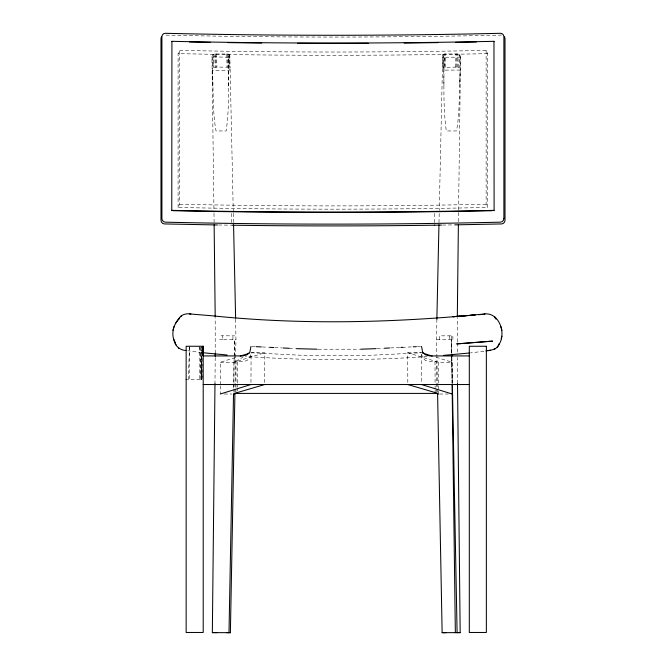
<?xml version="1.0" encoding="UTF-8"?>
<svg xmlns="http://www.w3.org/2000/svg" width="666" height="666" viewBox="0 0 666 666"><rect width="100%" height="100%" fill="white"/><g stroke="black" fill="none" stroke-linecap="round" stroke-linejoin="round"><path stroke-width="0.5" stroke-dasharray="3.33 2.5" d="M178.097 207.501L178.097 53.621L179.595 50.366A1542.056 333.758 0 0 0 486.13 50.366L487.629 53.63L487.629 207.509L434.532 208.45A1560.688 337.795 0 0 1 231.485 208.45L178.097 207.501L179.595 204.246L179.595 50.366M457.251 342.957L457.284 353.33M457.251 341.916L457.309 318.09M235.939 393.415L236.064 361.646L242.782 361.646L246.878 360.622L249.875 357.833L250.965 352.747L307.8 355.586L364.71 355.586L421.545 352.747M237.379 390.95L237.396 387.92M237.396 386.904L237.412 383.874M237.412 382.867L237.496 361.646M250.974 382.484L251.09 352.73L264.818 352.73L264.693 384.532M189.519 347.269L188.253 379.545L202.123 379.512L202.264 356.651M215.201 357.484L214.985 383.433M215.226 353.33L215.201 318.09M235.647 319.197L235.955 339.352L222.735 339.793L222.769 335.797L234.599 335.855M232.909 339.835L232.95 335.83M199.833 347.269L201.074 379.545L201.432 346.262M212.238 70.063L212.396 70.388C213.595 90.468 212.362 111.239 216.017 130.944L226.19 130.977C229.712 105.744 228.371 79.579 228.405 54.021L214.835 53.971L212.837 54.687L211.938 56.835L213.977 212.312M458.416 221.661L460.572 56.835L459.673 54.687L457.675 53.971L444.888 53.938L442.715 54.745L439.269 210.198M228.571 86.172L228.43 57.251L229.803 54.745L228.405 54.021M233.649 387.545L234.224 357.426M234.249 356.393L234.565 339.777L234.074 362.179L243.032 357.209M234.948 392.399L235.955 339.352M436.871 319.197L436.563 339.352L437.57 392.399M438.994 222.652L439.252 211.239M442.99 54.329L442.69 67.566L455.636 67.099L459.373 67.924L459.673 54.687M442.715 54.745L443.614 56.893L443.315 70.13L460.273 70.063M443.806 67.258L444.105 54.021M443.614 56.893L444.089 57.251C444.114 81.735 442.907 106.818 446.32 130.977L456.501 130.944C460.148 111.239 458.924 90.459 460.123 70.388M444.588 67.174L444.888 53.938M445.454 67.141L445.754 53.904M455.636 67.099L455.935 53.871M456.526 67.124L456.826 53.896M457.375 67.208L457.675 53.971M458.749 67.507L459.049 54.271M460.572 56.835L459.665 86.114M460.422 57.151L444.089 57.251M233.283 212.279L230.103 67.982L227.922 67.174L216.883 67.099L213.137 67.924L212.837 54.687M436.688 339.535L449.783 339.793L453.521 339.285M220.338 384.773L220.338 362.229L237.204 357.018M220.338 362.229L233.908 362.271L264.818 352.73M483.957 351.232L470.554 352.888M427.081 356.593L425.108 356.735C365.318 360.681 305.261 360.647 245.488 356.402M377.114 348.601L383.316 348.293M390.542 347.935L413.278 346.803M417.416 346.595L420.512 346.445M442.474 225.066L453.704 224.883M221.02 335.806L222.769 335.797M452.897 339.535L452.863 335.864L439.568 335.83L439.602 339.835M407.817 382.484L407.7 352.73L438.603 362.271L452.172 362.229L452.172 383.25L451.69 357.009M439.577 394.039L448.293 394.006M318.148 349.217L359.54 349.217M407.7 352.73L421.42 352.73M228.43 57.251L211.938 56.835M224.217 394.006L231.968 394.031M218.431 224.983L230.686 225.183M222.735 339.793L219.622 339.535M251.998 346.445L255.103 346.595M262.337 346.961L268.531 347.269M274.733 347.577L281.968 347.935M289.202 348.293L295.404 348.601M201.79 352.605L187.829 350.766M436.088 357.259L452.172 362.229L451.756 362.837M212.396 70.388L212.845 86.114M486.13 50.366L486.13 204.246L487.629 207.509M421.545 354.021L422.644 357.833L425.641 360.622L429.737 361.646L436.455 361.646L436.571 392.391M229.803 54.745L230.103 67.982M233.308 213.311L233.516 222.652M229.52 54.329L229.82 67.566M228.904 56.893L229.204 70.13L228.779 70.446L212.412 70.421L212.096 57.151M227.622 53.938L227.922 67.174M226.756 53.904L227.056 67.141M216.583 53.871L216.883 67.099M215.692 53.896L215.992 67.124M214.835 53.971L215.135 67.208M213.47 54.271L213.769 67.507M451.856 357.376L452.356 383.341M201.69 356.651L202.123 379.512M451.756 357.376L452.023 383.316M443.739 70.446L443.939 86.172M213.994 213.353L214.111 222.694M457.525 383.433L457.309 357.484M451.49 335.806L451.648 352.938M449.741 335.797L449.783 339.793M200.782 347.302L201.074 379.545M435.015 361.646L435.106 384.89M435.114 385.897L435.123 388.927M435.131 389.943L435.139 392.973M421.428 354.778L421.536 382.484M201.432 347.302L201.498 379.537L201.498 356.66M438.603 362.271L438.603 384.815M438.603 385.839L438.603 389.943M438.603 390.967L438.603 394.039M434.532 213.453L434.532 222.444M233.908 362.271L233.908 382.767M233.908 383.791L233.908 387.895M233.908 388.919L233.908 393.015M231.485 213.445L231.485 222.444M220.338 385.797L220.338 393.997M199.792 346.262L199.792 379.553M189.56 346.262L189.56 379.553M486.13 204.246A1542.056 333.758 0 0 1 179.595 204.246M487.629 53.63A1560.688 337.795 0 0 1 178.097 53.621M501.631 35.082A1557.274 337.054 0 0 1 164.377 35.082M451.781 353.221L451.523 339.727L451.698 353.221M451.748 362.537L451.739 362.096L451.739 362.545"/><path stroke-width="1" d="M202.922 355.602L202.947 346.262L203.013 355.586M215.21 356.443L215.226 353.33M457.317 317.058L458.383 224.775M234.923 393.44L230.378 632.667L212.346 632.633L214.985 383.433M228.996 632.65L233.533 393.781M436.871 319.197L438.952 224.733M190.892 313.994C186.272 313.228 180.927 314.402 178.771 319.014L179.57 317.873C173.052 324.625 170.513 334.981 175.424 343.373L174.667 341.541C175.408 347.153 181.785 350.607 185.947 350.449M499.417 343.623L499.05 344.297C506.443 333.574 499.184 312.279 484.69 313.952M501.232 338.861L501.839 336.23M174.026 326.473L172.91 330.361M161.447 36.763L160.989 38.495L160.989 220.354L161.447 222.111L162.687 223.426L164.377 223.934L217.407 224.966M485.922 350.94C491.025 350.274 497.56 349.567 499.358 343.714M171.77 41.625L171.92 41.317A1620.12 350.657 0 0 0 493.964 41.317L494.105 41.625M171.77 210.664L171.92 41.317M498.792 344.946L497.236 347.111M175.433 323.718L179.57 317.873M180.911 316.317L180.561 316.741L181.227 315.967M231.701 225.2A1557.274 337.054 0 0 0 434.307 225.2L434.415 225.1M494.388 349.167L495.671 348.509M240.185 356.102L249.109 353.346M220.338 393.997L250.965 384.532M233.908 394.039L235.939 393.415L436.58 393.415L438.603 394.039M264.693 384.532L235.939 392.973L235.939 393.415M488.012 350.607L490.434 350.183M469.622 352.988L443.831 355.353M467.865 315.534L452.98 316.691L460.064 316.142M469.846 315.384L474.8 314.993M462.087 315.984L468.156 315.517M470.188 315.359L475.241 314.968M478.671 314.693L484.348 314.26M484.99 313.936C394.497 322.76 303.213 325.125 212.637 315.842L189.435 313.911M376.082 348.651L360.572 349.217M384.349 348.243L389.51 347.985M400.882 347.419L402.947 347.319M413.278 346.803L416.375 346.653M457.525 383.433L460.164 632.633L442.132 632.667L437.587 393.44M212.346 632.633L217.166 632.608M230.378 632.667L226.448 632.7M434.307 225.2L441.45 225.083M454.728 224.867L501.631 223.934L503.321 223.418L504.553 222.103L505.011 220.338L505.011 38.486L504.553 36.747M460.164 632.633L455.344 632.608L452.106 384.382M446.062 632.7L442.132 632.667M317.116 349.217L296.437 348.651M203.205 355.927L242.782 355.927L246.878 354.903L249.875 352.114L250.965 346.395M469.305 355.927L429.737 355.927L425.641 354.903L422.644 352.114L421.545 346.395M203.205 384.532L469.305 384.532M256.135 346.653L261.305 346.903M269.572 347.319L273.701 347.519M283 347.985L289.202 348.293M187.146 379.512L186.147 379.412M227.181 355.028L202.689 352.705M422.402 353.03L432.176 356.052M421.545 384.532L452.172 393.997M407.825 384.532L436.58 392.973L436.58 393.415M178.338 347.86L179.204 348.509M176.182 345.063L175.882 344.563M495.263 317.715L495.862 318.673L494.688 317.033L496.103 319.014L494.663 316.966M493.964 41.317L494.105 210.664M173.643 338.861L174.375 340.959M501.964 330.361L500.849 326.482M233.558 224.733L235.622 318.157M451.798 354.262L451.839 356.343M452.372 384.382L457.092 632.6M451.715 354.262L451.739 356.343M214.136 224.775L215.193 317.058M476.473 41.983A1621.56 350.965 0 0 1 455.719 42.358M438.053 42.624A1621.56 350.965 0 0 1 404.154 43.024M368.298 43.282A1621.56 350.965 0 0 1 297.577 43.282M261.721 43.024A1621.56 350.965 0 0 1 227.822 42.624M210.156 42.358A1621.56 350.965 0 0 1 189.402 41.983M492.032 210.714A1621.56 350.965 0 0 1 172.81 210.689M493.964 210.356A1620.12 350.657 0 0 1 171.92 210.356M503.887 218.556L503.438 220.313L502.197 221.628L500.507 222.153A1545.503 334.507 0 0 1 165.293 222.153L163.603 221.645L162.362 220.329L161.905 218.573L161.905 36.722L162.362 34.982L163.603 33.733L165.293 33.3A1545.503 334.507 0 0 0 500.507 33.3L502.197 33.716L503.438 34.965L503.887 36.697L503.887 218.556M492.457 341.125L456.851 343.897L492.457 341.125M203.205 346.262L186.147 346.262L186.147 632.467L203.205 632.467L203.205 346.262M486.363 346.262L469.305 346.262L469.305 632.467L486.363 632.467L486.363 346.262"/></g></svg>
